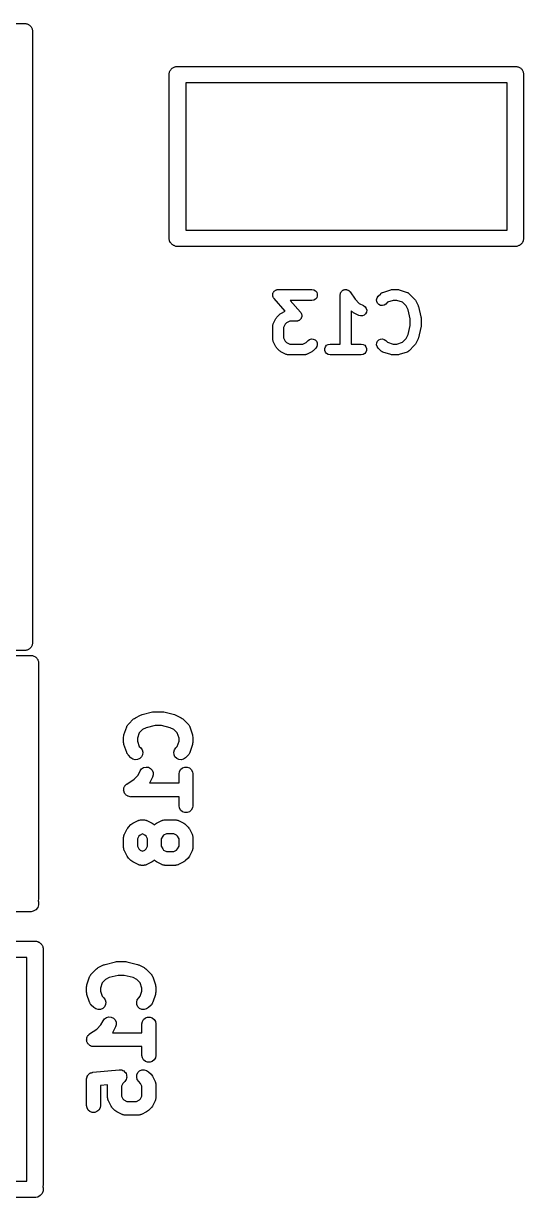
# Model space of a CAD drawing. Extents: x 85.7 to 123.3, y -104.5 to -55.
# Drawn here: x 115.63 to 120.22, y -104.04 to -93.27 of the extents above; entities that cross this region are included whole.
import ezdxf

# ---------------------------------------------------------------- set-up
doc = ezdxf.new("R2010")
doc.units = 0
doc.header["$MEASUREMENT"] = 0
doc.layers.add('BLACK', color=7, linetype='CONTINUOUS')

msp = doc.modelspace()

# ---------------------------------------------------------------- linework, layer by layer
at = {"layer": 'BLACK', "linetype": 'CONTINUOUS'}
for p, q in [((110.03, -93.2742), (115.644, -93.2742)), ((115.644, -93.2742), (115.65, -93.2742)), ((115.644, -93.2742), (115.644, -93.2742)), ((115.65, -93.2742), (115.656, -93.2764)), ((115.656, -93.2764), (115.663, -93.2776)), ((115.663, -93.2776), (115.669, -93.2809)), ((115.669, -93.2809), (115.675, -93.2832)), ((115.675, -93.2832), (115.68, -93.2875)), ((115.68, -93.2875), (115.686, -93.2908)), ((115.686, -93.2908), (115.69, -93.2959)), ((115.69, -93.2959), (115.695, -93.3002)), ((115.695, -93.3002), (115.699, -93.306)), ((115.699, -93.306), (115.703, -93.3111)), ((115.703, -93.3111), (115.705, -93.3173)), ((115.705, -93.3173), (115.709, -93.3231)), ((115.709, -93.3231), (115.71, -93.3297)), ((115.71, -93.3297), (115.712, -93.3359)), ((115.712, -93.3359), (115.712, -93.3426)), ((115.712, -93.3426), (115.712, -93.3426)), ((115.712, -93.3426), (115.712, -98.9557)), ((116.968, -93.7299), (116.97, -93.7236)), ((116.968, -93.7365), (116.968, -93.7299)), ((116.968, -95.2496), (116.968, -93.7365)), ((116.97, -93.7236), (116.971, -93.717)), ((116.971, -93.717), (116.974, -93.7113)), ((116.974, -93.7113), (116.977, -93.705)), ((116.977, -93.705), (116.981, -93.6999)), ((116.981, -93.6999), (116.984, -93.6941)), ((116.984, -93.6941), (116.989, -93.6898)), ((116.989, -93.6898), (116.994, -93.6847)), ((116.994, -93.6847), (116.999, -93.6814)), ((116.999, -93.6814), (117.005, -93.6771)), ((117.005, -93.6771), (117.011, -93.6748)), ((117.011, -93.6748), (117.017, -93.6715)), ((117.017, -93.6715), (117.023, -93.6704)), ((117.023, -93.6704), (117.029, -93.6681)), ((117.029, -93.6681), (117.036, -93.6681)), ((117.036, -93.6681), (117.036, -93.6681)), ((117.036, -93.6681), (120.149, -93.6681)), ((120.149, -93.6681), (120.156, -93.6681)), ((120.149, -93.6681), (120.149, -93.6681)), ((120.156, -93.6681), (120.162, -93.6704)), ((120.162, -93.6704), (120.169, -93.6715)), ((120.169, -93.6715), (120.174, -93.6748)), ((120.174, -93.6748), (120.181, -93.6771)), ((120.181, -93.6771), (120.186, -93.6814)), ((120.186, -93.6814), (120.192, -93.6847)), ((120.192, -93.6847), (120.196, -93.6898)), ((120.196, -93.6898), (120.201, -93.6941)), ((120.201, -93.6941), (120.204, -93.6999)), ((120.204, -93.6999), (120.209, -93.705)), ((120.209, -93.705), (120.211, -93.7113)), ((120.211, -93.7113), (120.214, -93.717)), ((120.214, -93.717), (120.215, -93.7236)), ((120.215, -93.7236), (120.218, -93.7299)), ((120.218, -93.7299), (120.218, -93.7365)), ((120.218, -93.7365), (120.218, -93.7365)), ((120.218, -93.7365), (120.218, -95.2496)), ((117.118, -93.8181), (117.118, -95.1681)), ((120.068, -93.8181), (117.118, -93.8181)), ((120.068, -95.1681), (120.068, -93.8181)), ((117.118, -95.1681), (120.068, -95.1681)), ((116.968, -95.2563), (116.968, -95.2496)), ((116.968, -95.2496), (116.968, -95.2496)), ((116.97, -95.2626), (116.968, -95.2563)), ((116.971, -95.2691), (116.97, -95.2626)), ((116.974, -95.2749), (116.971, -95.2691)), ((116.977, -95.2812), (116.974, -95.2749)), ((120.211, -95.2749), (120.209, -95.2812)), ((120.214, -95.2691), (120.211, -95.2749)), ((120.215, -95.2626), (120.214, -95.2691)), ((120.218, -95.2563), (120.215, -95.2626)), ((120.218, -95.2496), (120.218, -95.2496)), ((120.218, -95.2496), (120.218, -95.2563)), ((116.981, -95.2863), (116.977, -95.2812)), ((116.984, -95.292), (116.981, -95.2863)), ((116.989, -95.2963), (116.984, -95.292)), ((116.994, -95.3014), (116.989, -95.2963)), ((116.999, -95.3047), (116.994, -95.3014)), ((117.005, -95.309), (116.999, -95.3047)), ((117.011, -95.3113), (117.005, -95.309)), ((117.017, -95.3146), (117.011, -95.3113)), ((117.023, -95.3158), (117.017, -95.3146)), ((117.029, -95.3181), (117.023, -95.3158)), ((117.036, -95.3181), (117.029, -95.3181)), ((120.149, -95.3181), (117.036, -95.3181)), ((117.036, -95.3181), (117.036, -95.3181)), ((120.156, -95.3181), (120.149, -95.3181)), ((120.149, -95.3181), (120.149, -95.3181)), ((120.162, -95.3158), (120.156, -95.3181)), ((120.169, -95.3146), (120.162, -95.3158)), ((120.174, -95.3113), (120.169, -95.3146)), ((120.181, -95.309), (120.174, -95.3113)), ((120.186, -95.3047), (120.181, -95.309)), ((120.192, -95.3014), (120.186, -95.3047)), ((120.196, -95.2963), (120.192, -95.3014)), ((120.201, -95.292), (120.196, -95.2963)), ((120.204, -95.2863), (120.201, -95.292)), ((120.209, -95.2812), (120.204, -95.2863)), ((117.917, -95.7549), (117.919, -95.7513)), ((117.917, -95.7598), (117.917, -95.7549)), ((117.917, -95.7646), (117.917, -95.7598)), ((117.917, -95.7684), (117.917, -95.7646)), ((117.917, -95.7723), (117.917, -95.7684)), ((117.919, -95.7769), (117.917, -95.7723)), ((117.919, -95.7475), (117.922, -95.7432)), ((117.919, -95.7513), (117.919, -95.7475)), ((117.92, -95.7817), (117.919, -95.7769)), ((117.922, -95.785), (117.92, -95.7817)), ((117.922, -95.7432), (117.923, -95.7386)), ((117.923, -95.7886), (117.922, -95.785)), ((117.923, -95.7386), (117.926, -95.7356)), ((117.927, -95.7923), (117.923, -95.7886)), ((117.926, -95.7356), (117.928, -95.7322)), ((117.929, -95.7965), (117.927, -95.7923)), ((117.928, -95.7322), (117.931, -95.729)), ((118.031, -95.9134), (117.929, -95.7965)), ((117.931, -95.729), (117.935, -95.7253)), ((117.935, -95.7253), (117.938, -95.7234)), ((117.938, -95.7234), (117.941, -95.7208)), ((117.941, -95.7208), (117.945, -95.7191)), ((117.945, -95.7191), (117.95, -95.7166)), ((117.95, -95.7166), (117.953, -95.7159)), ((117.953, -95.7159), (117.957, -95.7145)), ((117.957, -95.7145), (117.962, -95.7144)), ((117.962, -95.7144), (117.967, -95.7136)), ((117.967, -95.7136), (118.276, -95.7136)), ((118.276, -95.8136), (118.077, -95.8136)), ((118.077, -95.8136), (118.171, -95.9211)), ((118.276, -95.7136), (118.293, -95.7166)), ((118.293, -95.8106), (118.276, -95.8136)), ((118.293, -95.7166), (118.308, -95.7253)), ((118.308, -95.8019), (118.293, -95.8106)), ((118.308, -95.7253), (118.32, -95.7386)), ((118.32, -95.7886), (118.308, -95.8019)), ((118.32, -95.7386), (118.325, -95.7549)), ((118.325, -95.7723), (118.32, -95.7886)), ((118.325, -95.7549), (118.325, -95.7723)), ((118.536, -95.7581), (118.538, -95.7524)), ((118.536, -95.7609), (118.536, -95.7581)), ((118.536, -95.7636), (118.536, -95.7609)), ((118.536, -96.2136), (118.536, -95.7636)), ((118.538, -95.7524), (118.539, -95.7465)), ((118.539, -95.7465), (118.54, -95.7441)), ((118.54, -95.7441), (118.541, -95.7414)), ((118.541, -95.7414), (118.544, -95.7366)), ((118.544, -95.7366), (118.547, -95.7315)), ((118.547, -95.7315), (118.55, -95.7297)), ((118.55, -95.7297), (118.551, -95.7274)), ((118.551, -95.7274), (118.556, -95.7241)), ((118.556, -95.7241), (118.561, -95.7203)), ((118.561, -95.7203), (118.563, -95.7193)), ((118.563, -95.7193), (118.566, -95.7178)), ((118.566, -95.7178), (118.571, -95.7164)), ((118.571, -95.7164), (118.577, -95.7143)), ((118.577, -95.7143), (118.58, -95.7143)), ((118.58, -95.7143), (118.583, -95.7137)), ((118.583, -95.7137), (118.588, -95.7143)), ((118.588, -95.7143), (118.594, -95.7143)), ((118.594, -95.7143), (118.597, -95.7153)), ((118.597, -95.7153), (118.6, -95.7156)), ((118.6, -95.7156), (118.605, -95.7182)), ((118.605, -95.7182), (118.611, -95.7203)), ((118.611, -95.7203), (118.613, -95.7221)), ((118.613, -95.7221), (118.615, -95.7233)), ((118.615, -95.7233), (118.62, -95.7276)), ((118.62, -95.7276), (118.624, -95.7315)), ((118.624, -95.7315), (118.625, -95.7338)), ((118.625, -95.7338), (118.627, -95.7359)), ((118.627, -95.7359), (118.672, -95.8032)), ((118.672, -95.8032), (118.711, -95.8415)), ((118.869, -95.8068), (118.874, -95.7901)), ((118.871, -95.8241), (118.869, -95.8068)), ((118.874, -95.7901), (118.884, -95.7759)), ((118.884, -95.7759), (118.908, -95.752)), ((118.908, -95.752), (118.91, -95.7504)), ((118.91, -95.7504), (118.912, -95.7482)), ((118.912, -95.7482), (118.917, -95.7454)), ((118.917, -95.7454), (118.922, -95.7421)), ((118.922, -95.7421), (118.925, -95.7413)), ((118.925, -95.7413), (118.927, -95.74)), ((118.927, -95.74), (118.999, -95.7162)), ((119.022, -95.8136), (118.97, -95.8311)), ((118.999, -95.7162), (119.006, -95.715)), ((119.006, -95.715), (119.014, -95.7136)), ((119.014, -95.7136), (119.062, -95.7136)), ((119.054, -95.8136), (119.022, -95.8136)), ((119.106, -95.8311), (119.054, -95.8136)), ((119.062, -95.7136), (119.07, -95.715)), ((119.07, -95.715), (119.078, -95.7162)), ((119.078, -95.7162), (119.149, -95.74)), ((119.149, -95.74), (119.152, -95.7413)), ((119.152, -95.7413), (119.155, -95.7421)), ((119.155, -95.7421), (119.159, -95.7454)), ((119.159, -95.7454), (119.164, -95.7482)), ((119.164, -95.7482), (119.166, -95.7504)), ((119.166, -95.7504), (119.169, -95.752)), ((119.169, -95.752), (119.216, -95.7997)), ((119.216, -95.7997), (119.221, -95.8062)), ((119.221, -95.8062), (119.226, -95.8127)), ((119.226, -95.8127), (119.25, -95.8603)), ((117.992, -95.9332), (118.031, -95.9134)), ((118.171, -95.9211), (118.174, -95.9253)), ((118.646, -95.918), (118.636, -95.9081)), ((118.636, -95.9081), (118.636, -96.2136)), ((118.652, -95.9226), (118.646, -95.918)), ((118.659, -95.9274), (118.652, -95.9226)), ((118.711, -95.8415), (118.751, -95.8617)), ((118.751, -95.8617), (118.765, -95.8721)), ((118.765, -95.8721), (118.775, -95.8866)), ((118.777, -95.9207), (118.769, -95.9362)), ((118.775, -95.8866), (118.779, -95.9035)), ((118.779, -95.9035), (118.777, -95.9207)), ((118.878, -95.8399), (118.871, -95.8241)), ((118.89, -95.8522), (118.878, -95.8399)), ((118.906, -95.8595), (118.89, -95.8522)), ((118.923, -95.861), (118.906, -95.8595)), ((118.94, -95.8565), (118.923, -95.861)), ((118.954, -95.8466), (118.94, -95.8565)), ((118.97, -95.8311), (118.954, -95.8466)), ((119.14, -95.8646), (119.106, -95.8311)), ((119.158, -95.9001), (119.14, -95.8646)), ((119.179, -95.984), (119.158, -95.9001)), ((119.25, -95.8603), (119.251, -95.8655)), ((119.251, -95.8655), (119.253, -95.8705)), ((119.253, -95.8705), (119.277, -95.9657)), ((117.92, -96.0322), (117.921, -96.0297)), ((117.921, -96.0297), (117.922, -96.0269)), ((117.922, -96.0269), (117.946, -95.9793)), ((117.946, -95.9793), (117.951, -95.9729)), ((117.951, -95.9729), (117.955, -95.9663)), ((117.955, -95.9663), (117.979, -95.9425)), ((117.979, -95.9425), (117.986, -95.9379)), ((117.986, -95.9379), (117.992, -95.9332)), ((118.044, -96.019), (118.032, -96.0313)), ((118.074, -96.0041), (118.044, -96.019)), ((118.133, -96.0041), (118.074, -96.0041)), ((118.138, -96.0032), (118.133, -96.0041)), ((118.143, -96.0031), (118.138, -96.0032)), ((118.147, -96.0017), (118.143, -96.0031)), ((118.15, -96.0011), (118.147, -96.0017)), ((118.155, -95.9986), (118.15, -96.0011)), ((118.159, -95.9968), (118.155, -95.9986)), ((118.162, -95.9943), (118.159, -95.9968)), ((118.166, -95.9924), (118.162, -95.9943)), ((118.169, -95.9886), (118.166, -95.9924)), ((118.172, -95.9854), (118.169, -95.9886)), ((118.174, -95.982), (118.172, -95.9854)), ((118.174, -95.9253), (118.177, -95.9291)), ((118.177, -95.9791), (118.174, -95.982)), ((118.177, -95.9291), (118.178, -95.9327)), ((118.178, -95.9745), (118.177, -95.9791)), ((118.178, -95.9327), (118.18, -95.936)), ((118.181, -95.9702), (118.178, -95.9745)), ((118.18, -95.936), (118.181, -95.9408)), ((118.181, -95.9408), (118.183, -95.9454)), ((118.183, -95.9627), (118.181, -95.9664)), ((118.181, -95.9664), (118.181, -95.9702)), ((118.183, -95.9454), (118.183, -95.9492)), ((118.183, -95.9492), (118.183, -95.953)), ((118.183, -95.953), (118.183, -95.9579)), ((118.183, -95.9579), (118.183, -95.9627)), ((118.706, -95.9512), (118.659, -95.9274)), ((118.723, -95.9561), (118.706, -95.9512)), ((118.74, -95.9551), (118.723, -95.9561)), ((118.756, -95.9482), (118.74, -95.9551)), ((118.769, -95.9362), (118.756, -95.9482)), ((119.179, -96.0431), (119.179, -95.984)), ((119.277, -95.9657), (119.278, -95.9719)), ((119.278, -95.9719), (119.279, -95.9779)), ((119.279, -95.9779), (119.279, -96.0493)), ((117.917, -96.0436), (117.919, -96.038)), ((117.917, -96.0465), (117.917, -96.0436)), ((117.917, -96.0493), (117.917, -96.0465)), ((117.917, -96.1684), (117.917, -96.0493)), ((117.919, -96.038), (117.92, -96.0322)), ((118.032, -96.0313), (118.017, -96.0611)), ((118.017, -96.0611), (118.017, -96.1565)), ((119.14, -96.1625), (119.158, -96.1271)), ((119.158, -96.1271), (119.179, -96.0431)), ((119.277, -96.0614), (119.253, -96.1567)), ((119.278, -96.0553), (119.277, -96.0614)), ((119.279, -96.0493), (119.278, -96.0553)), ((117.917, -96.1712), (117.917, -96.1684)), ((117.917, -96.1741), (117.917, -96.1712)), ((117.919, -96.1797), (117.917, -96.1741)), ((117.92, -96.1855), (117.919, -96.1797)), ((117.921, -96.188), (117.92, -96.1855)), ((117.922, -96.1907), (117.921, -96.188)), ((117.946, -96.2383), (117.922, -96.1907)), ((117.951, -96.2448), (117.946, -96.2383)), ((117.955, -96.2513), (117.951, -96.2448)), ((118.017, -96.1565), (118.032, -96.1864)), ((118.032, -96.1864), (118.044, -96.1987)), ((118.044, -96.1987), (118.074, -96.2136)), ((118.074, -96.2136), (118.193, -96.2136)), ((118.193, -96.2136), (118.223, -96.1987)), ((118.223, -96.1987), (118.241, -96.1806)), ((118.241, -96.1806), (118.255, -96.1707)), ((118.255, -96.1707), (118.272, -96.1662)), ((118.272, -96.1662), (118.289, -96.1677)), ((118.289, -96.1677), (118.305, -96.175)), ((118.305, -96.175), (118.317, -96.1873)), ((118.322, -96.2371), (118.312, -96.2513)), ((118.317, -96.1873), (118.325, -96.203)), ((118.326, -96.2203), (118.322, -96.2371)), ((118.325, -96.203), (118.326, -96.2203)), ((118.394, -96.2549), (118.4, -96.2386)), ((118.4, -96.2386), (118.411, -96.2253)), ((118.411, -96.2253), (118.426, -96.2166)), ((118.426, -96.2166), (118.443, -96.2136)), ((118.443, -96.2136), (118.536, -96.2136)), ((118.636, -96.2136), (118.729, -96.2136)), ((118.729, -96.2136), (118.746, -96.2166)), ((118.746, -96.2166), (118.761, -96.2253)), ((118.761, -96.2253), (118.772, -96.2386)), ((118.772, -96.2386), (118.778, -96.2549)), ((118.869, -96.2203), (118.871, -96.203)), ((118.874, -96.2371), (118.869, -96.2203)), ((118.871, -96.203), (118.878, -96.1873)), ((118.884, -96.2513), (118.874, -96.2371)), ((118.878, -96.1873), (118.89, -96.175)), ((118.89, -96.175), (118.906, -96.1677)), ((118.906, -96.1677), (118.923, -96.1662)), ((118.923, -96.1662), (118.94, -96.1707)), ((118.94, -96.1707), (118.954, -96.1806)), ((118.954, -96.1806), (118.97, -96.1961)), ((118.97, -96.1961), (119.022, -96.2136)), ((119.022, -96.2136), (119.054, -96.2136)), ((119.054, -96.2136), (119.106, -96.1961)), ((119.106, -96.1961), (119.14, -96.1625)), ((119.216, -96.2275), (119.169, -96.2751)), ((119.221, -96.221), (119.216, -96.2275)), ((119.226, -96.2145), (119.221, -96.221)), ((119.25, -96.1669), (119.226, -96.2145)), ((119.251, -96.1617), (119.25, -96.1669)), ((119.253, -96.1567), (119.251, -96.1617)), ((117.979, -96.2751), (117.955, -96.2513)), ((117.986, -96.2797), (117.979, -96.2751)), ((117.992, -96.2845), (117.986, -96.2797)), ((118.04, -96.3083), (117.992, -96.2845)), ((118.042, -96.3091), (118.04, -96.3083)), ((118.045, -96.3106), (118.042, -96.3091)), ((118.051, -96.3116), (118.045, -96.3106)), ((118.056, -96.3133), (118.051, -96.3116)), ((118.059, -96.3131), (118.056, -96.3133)), ((118.062, -96.3136), (118.059, -96.3131)), ((118.205, -96.3136), (118.062, -96.3136)), ((118.208, -96.3131), (118.205, -96.3136)), ((118.211, -96.3133), (118.208, -96.3131)), ((118.216, -96.3116), (118.211, -96.3133)), ((118.222, -96.3106), (118.216, -96.3116)), ((118.224, -96.3091), (118.222, -96.3106)), ((118.227, -96.3083), (118.224, -96.3091)), ((118.275, -96.2845), (118.227, -96.3083)), ((118.281, -96.2797), (118.275, -96.2845)), ((118.288, -96.2751), (118.281, -96.2797)), ((118.312, -96.2513), (118.288, -96.2751)), ((118.394, -96.2723), (118.394, -96.2549)), ((118.4, -96.2886), (118.394, -96.2723)), ((118.411, -96.3019), (118.4, -96.2886)), ((118.426, -96.3106), (118.411, -96.3019)), ((118.443, -96.3136), (118.426, -96.3106)), ((118.729, -96.3136), (118.443, -96.3136)), ((118.746, -96.3106), (118.729, -96.3136)), ((118.761, -96.3019), (118.746, -96.3106)), ((118.772, -96.2886), (118.761, -96.3019)), ((118.778, -96.2723), (118.772, -96.2886)), ((118.778, -96.2549), (118.778, -96.2723)), ((118.908, -96.2751), (118.884, -96.2513)), ((118.91, -96.2768), (118.908, -96.2751)), ((118.912, -96.2789), (118.91, -96.2768)), ((118.917, -96.2817), (118.912, -96.2789)), ((118.922, -96.2851), (118.917, -96.2817)), ((118.925, -96.2858), (118.922, -96.2851)), ((118.927, -96.2872), (118.925, -96.2858)), ((118.999, -96.311), (118.927, -96.2872)), ((119.006, -96.3122), (118.999, -96.311)), ((119.014, -96.3136), (119.006, -96.3122)), ((119.062, -96.3136), (119.014, -96.3136)), ((119.07, -96.3122), (119.062, -96.3136)), ((119.078, -96.311), (119.07, -96.3122)), ((119.149, -96.2872), (119.078, -96.311)), ((119.152, -96.2858), (119.149, -96.2872)), ((119.155, -96.2851), (119.152, -96.2858)), ((119.159, -96.2817), (119.155, -96.2851)), ((119.164, -96.2789), (119.159, -96.2817)), ((119.166, -96.2768), (119.164, -96.2789)), ((119.169, -96.2751), (119.166, -96.2768)), ((115.644, -99.0242), (110.03, -99.0242)), ((115.65, -99.0242), (115.644, -99.0242)), ((115.644, -99.0242), (115.644, -99.0242)), ((115.656, -99.0219), (115.65, -99.0242)), ((115.663, -99.0207), (115.656, -99.0219)), ((115.669, -99.0174), (115.663, -99.0207)), ((115.675, -99.0151), (115.669, -99.0174)), ((115.68, -99.0108), (115.675, -99.0151)), ((115.686, -99.0075), (115.68, -99.0108)), ((115.69, -99.0024), (115.686, -99.0075)), ((115.695, -98.9981), (115.69, -99.0024)), ((115.699, -98.9923), (115.695, -98.9981)), ((115.703, -98.9872), (115.699, -98.9923)), ((115.705, -98.981), (115.703, -98.9872)), ((115.709, -98.9752), (115.705, -98.981)), ((115.71, -98.9686), (115.709, -98.9752)), ((115.712, -98.9624), (115.71, -98.9686)), ((115.712, -98.9557), (115.712, -98.9557)), ((115.712, -98.9557), (115.712, -98.9624)), ((110.288, -99.0686), (115.701, -99.0686)), ((115.701, -99.0686), (115.708, -99.0686)), ((115.701, -99.0686), (115.701, -99.0686)), ((115.708, -99.0686), (115.714, -99.0709)), ((115.714, -99.0709), (115.72, -99.0721)), ((115.72, -99.0721), (115.726, -99.0754)), ((115.726, -99.0754), (115.733, -99.0777)), ((115.733, -99.0777), (115.738, -99.082)), ((115.738, -99.082), (115.743, -99.0853)), ((115.743, -99.0853), (115.748, -99.0904)), ((115.748, -99.0904), (115.753, -99.0947)), ((115.753, -99.0947), (115.756, -99.1005)), ((115.756, -99.1005), (115.76, -99.1056)), ((115.76, -99.1056), (115.763, -99.1118)), ((115.763, -99.1118), (115.766, -99.1176)), ((115.766, -99.1176), (115.767, -99.1242)), ((115.767, -99.1242), (115.769, -99.1304)), ((115.769, -99.1304), (115.769, -99.1371)), ((115.769, -99.1371), (115.769, -99.1371)), ((115.769, -99.1371), (115.769, -101.3)), ((116.592, -99.7002), (116.64, -99.6518)), ((116.64, -99.6518), (116.649, -99.646)), ((116.649, -99.646), (116.657, -99.6399)), ((116.657, -99.6399), (116.705, -99.6157)), ((116.705, -99.6157), (116.712, -99.6137)), ((116.712, -99.6137), (116.718, -99.6109)), ((116.718, -99.6109), (116.815, -99.5867)), ((116.815, -99.5867), (116.823, -99.5862)), ((116.823, -99.5862), (116.83, -99.5848)), ((116.83, -99.5848), (116.903, -99.5848)), ((116.903, -99.5848), (116.911, -99.5862)), ((116.911, -99.5862), (116.918, -99.5867)), ((116.918, -99.5867), (117.015, -99.6109)), ((117.015, -99.6109), (117.021, -99.6137)), ((117.021, -99.6137), (117.028, -99.6157)), ((117.028, -99.6157), (117.076, -99.6399)), ((117.076, -99.6399), (117.085, -99.646)), ((117.085, -99.646), (117.093, -99.6518)), ((117.093, -99.6518), (117.141, -99.7002)), ((116.551, -99.8076), (116.552, -99.7976)), ((116.552, -99.7976), (116.577, -99.725)), ((116.577, -99.725), (116.578, -99.7218)), ((116.578, -99.7218), (116.579, -99.7182)), ((116.579, -99.7182), (116.584, -99.7121)), ((116.584, -99.7121), (116.587, -99.7056)), ((116.587, -99.7056), (116.59, -99.7032)), ((116.59, -99.7032), (116.592, -99.7002)), ((116.692, -99.7794), (116.676, -99.8279)), ((116.723, -99.7489), (116.692, -99.7794)), ((116.756, -99.7324), (116.723, -99.7489)), ((116.838, -99.7118), (116.756, -99.7324)), ((116.895, -99.7118), (116.838, -99.7118)), ((116.977, -99.7324), (116.895, -99.7118)), ((117.01, -99.7489), (116.977, -99.7324)), ((117.041, -99.7794), (117.01, -99.7489)), ((117.057, -99.828), (117.041, -99.7794)), ((117.141, -99.7002), (117.143, -99.7032)), ((117.143, -99.7032), (117.146, -99.7056)), ((117.146, -99.7056), (117.15, -99.7121)), ((117.15, -99.7121), (117.154, -99.7182)), ((117.154, -99.7182), (117.155, -99.7218)), ((117.155, -99.7218), (117.157, -99.725)), ((117.157, -99.725), (117.181, -99.7976)), ((117.181, -99.7976), (117.182, -99.8076)), ((116.549, -99.8176), (116.551, -99.8076)), ((116.549, -99.866), (116.549, -99.8176)), ((116.551, -99.876), (116.549, -99.866)), ((116.552, -99.8861), (116.551, -99.876)), ((116.577, -99.9587), (116.552, -99.8861)), ((116.676, -99.8279), (116.676, -99.8557)), ((116.676, -99.8557), (116.692, -99.9043)), ((116.692, -99.9043), (116.706, -99.9179)), ((117.027, -99.9179), (117.041, -99.9043)), ((117.041, -99.9043), (117.057, -99.8557)), ((117.057, -99.8557), (117.057, -99.828)), ((117.181, -99.8861), (117.157, -99.9587)), ((117.182, -99.876), (117.181, -99.8861)), ((117.182, -99.8076), (117.184, -99.8176)), ((117.184, -99.866), (117.182, -99.876)), ((117.184, -99.8176), (117.184, -99.866)), ((116.578, -99.9619), (116.577, -99.9587)), ((116.579, -99.9654), (116.578, -99.9619)), ((116.584, -99.9715), (116.579, -99.9654)), ((116.587, -99.9781), (116.584, -99.9715)), ((116.59, -99.9805), (116.587, -99.9781)), ((116.592, -99.9835), (116.59, -99.9805)), ((116.616, -100.008), (116.592, -99.9835)), ((116.634, -100.02), (116.616, -100.008)), ((116.713, -99.9992), (116.697, -100.015)), ((116.706, -99.9179), (116.719, -99.936)), ((116.722, -99.9792), (116.713, -99.9992)), ((116.719, -99.936), (116.724, -99.9573)), ((116.724, -99.9573), (116.722, -99.9792)), ((117.009, -99.9573), (117.015, -99.936)), ((117.011, -99.9792), (117.009, -99.9573)), ((117.02, -99.9992), (117.011, -99.9792)), ((117.015, -99.936), (117.027, -99.9179)), ((117.036, -100.015), (117.02, -99.9992)), ((117.117, -100.008), (117.099, -100.02)), ((117.141, -99.9835), (117.117, -100.008)), ((117.143, -99.9805), (117.141, -99.9835)), ((117.146, -99.9781), (117.143, -99.9805)), ((117.15, -99.9715), (117.146, -99.9781)), ((117.154, -99.9654), (117.15, -99.9715)), ((117.155, -99.9619), (117.154, -99.9654)), ((117.157, -99.9587), (117.155, -99.9619)), ((116.655, -100.026), (116.634, -100.02)), ((116.677, -100.024), (116.655, -100.026)), ((116.697, -100.015), (116.677, -100.024)), ((116.701, -100.128), (116.714, -100.11)), ((116.714, -100.11), (116.732, -100.098)), ((116.732, -100.098), (116.754, -100.093)), ((116.754, -100.093), (116.776, -100.095)), ((116.776, -100.095), (116.796, -100.105)), ((116.796, -100.105), (116.811, -100.121)), ((116.811, -100.121), (116.82, -100.142)), ((117.056, -100.024), (117.036, -100.015)), ((117.078, -100.026), (117.056, -100.024)), ((117.061, -100.135), (117.072, -100.115)), ((117.072, -100.115), (117.089, -100.101)), ((117.099, -100.02), (117.078, -100.026)), ((117.089, -100.101), (117.11, -100.094)), ((117.11, -100.094), (117.132, -100.094)), ((117.132, -100.094), (117.152, -100.101)), ((117.152, -100.101), (117.169, -100.115)), ((117.169, -100.115), (117.18, -100.135)), ((116.577, -100.249), (116.645, -100.204)), ((116.645, -100.204), (116.681, -100.167)), ((116.681, -100.167), (116.701, -100.128)), ((116.815, -100.185), (116.79, -100.233)), ((116.821, -100.164), (116.815, -100.185)), ((116.82, -100.142), (116.821, -100.164)), ((117.057, -100.156), (117.061, -100.135)), ((117.057, -100.238), (117.057, -100.156)), ((117.18, -100.135), (117.184, -100.156)), ((117.184, -100.156), (117.184, -100.447)), ((116.549, -100.306), (116.55, -100.298)), ((116.55, -100.309), (116.549, -100.306)), ((116.55, -100.29), (116.551, -100.287)), ((116.55, -100.298), (116.55, -100.29)), ((116.55, -100.312), (116.55, -100.309)), ((116.553, -100.32), (116.55, -100.312)), ((116.551, -100.287), (116.552, -100.284)), ((116.552, -100.284), (116.555, -100.277)), ((116.554, -100.327), (116.553, -100.32)), ((116.556, -100.33), (116.554, -100.327)), ((116.555, -100.277), (116.558, -100.27)), ((116.558, -100.333), (116.556, -100.33)), ((116.558, -100.27), (116.56, -100.267)), ((116.562, -100.339), (116.558, -100.333)), ((116.56, -100.267), (116.561, -100.264)), ((116.561, -100.264), (116.567, -100.259)), ((116.567, -100.259), (116.572, -100.253)), ((116.572, -100.253), (116.575, -100.251)), ((116.575, -100.251), (116.577, -100.249)), ((116.79, -100.233), (116.787, -100.238)), ((116.787, -100.238), (117.057, -100.238)), ((116.567, -100.345), (116.562, -100.339)), ((116.57, -100.347), (116.567, -100.345)), ((116.572, -100.35), (116.57, -100.347)), ((116.578, -100.354), (116.572, -100.35)), ((116.584, -100.358), (116.578, -100.354)), ((116.588, -100.359), (116.584, -100.358)), ((116.591, -100.361), (116.588, -100.359)), ((116.598, -100.362), (116.591, -100.361)), ((116.606, -100.365), (116.598, -100.362)), ((116.609, -100.364), (116.606, -100.365)), ((116.613, -100.365), (116.609, -100.364)), ((117.057, -100.365), (116.613, -100.365)), ((117.057, -100.447), (117.057, -100.365)), ((117.061, -100.468), (117.057, -100.447)), ((117.072, -100.487), (117.061, -100.468)), ((117.089, -100.502), (117.072, -100.487)), ((117.11, -100.509), (117.089, -100.502)), ((117.132, -100.509), (117.11, -100.509)), ((117.152, -100.502), (117.132, -100.509)), ((117.169, -100.487), (117.152, -100.502)), ((117.18, -100.468), (117.169, -100.487)), ((117.184, -100.447), (117.18, -100.468)), ((116.556, -100.708), (116.58, -100.66)), ((116.58, -100.66), (116.586, -100.652)), ((116.586, -100.652), (116.592, -100.644)), ((116.592, -100.644), (116.616, -100.619)), ((116.616, -100.619), (116.624, -100.614)), ((116.624, -100.614), (116.633, -100.608)), ((116.633, -100.608), (116.681, -100.583)), ((116.681, -100.583), (116.684, -100.582)), ((116.684, -100.582), (116.688, -100.58)), ((116.688, -100.58), (116.695, -100.579)), ((116.695, -100.579), (116.702, -100.577)), ((116.702, -100.577), (116.706, -100.577)), ((116.706, -100.577), (116.709, -100.577)), ((116.709, -100.577), (116.734, -100.577)), ((116.734, -100.577), (116.737, -100.577)), ((116.737, -100.577), (116.741, -100.577)), ((116.741, -100.577), (116.748, -100.579)), ((116.748, -100.579), (116.755, -100.58)), ((116.755, -100.58), (116.758, -100.582)), ((116.758, -100.582), (116.762, -100.583)), ((116.762, -100.583), (116.81, -100.608)), ((116.81, -100.608), (116.819, -100.614)), ((116.819, -100.614), (116.827, -100.619)), ((116.827, -100.619), (116.83, -100.623)), ((116.83, -100.623), (116.834, -100.619)), ((116.834, -100.619), (116.842, -100.614)), ((116.842, -100.614), (116.85, -100.608)), ((116.85, -100.608), (116.899, -100.583)), ((116.899, -100.583), (116.902, -100.582)), ((116.902, -100.582), (116.905, -100.58)), ((116.905, -100.58), (116.913, -100.579)), ((116.913, -100.579), (116.92, -100.577)), ((116.92, -100.577), (116.923, -100.577)), ((116.923, -100.577), (116.927, -100.577)), ((116.927, -100.577), (117.024, -100.577)), ((117.024, -100.577), (117.027, -100.577)), ((117.027, -100.577), (117.031, -100.577)), ((117.031, -100.577), (117.038, -100.579)), ((117.038, -100.579), (117.046, -100.58)), ((117.046, -100.58), (117.049, -100.582)), ((117.049, -100.582), (117.052, -100.583)), ((117.052, -100.583), (117.101, -100.608)), ((117.101, -100.608), (117.109, -100.614)), ((117.109, -100.614), (117.117, -100.619)), ((117.117, -100.619), (117.141, -100.644)), ((117.141, -100.644), (117.147, -100.652)), ((117.147, -100.652), (117.153, -100.66)), ((117.153, -100.66), (117.177, -100.708)), ((116.549, -100.737), (116.55, -100.733)), ((116.549, -100.834), (116.549, -100.737)), ((116.55, -100.73), (116.552, -100.722)), ((116.55, -100.733), (116.55, -100.73)), ((116.552, -100.722), (116.553, -100.715)), ((116.553, -100.715), (116.555, -100.712)), ((116.555, -100.712), (116.556, -100.708)), ((116.689, -100.726), (116.676, -100.752)), ((116.676, -100.752), (116.676, -100.819)), ((116.699, -100.717), (116.689, -100.726)), ((116.721, -100.705), (116.699, -100.717)), ((116.744, -100.716), (116.721, -100.705)), ((116.754, -100.726), (116.744, -100.716)), ((116.767, -100.752), (116.754, -100.726)), ((116.767, -100.819), (116.767, -100.752)), ((116.907, -100.726), (116.894, -100.752)), ((116.894, -100.752), (116.894, -100.819)), ((116.916, -100.717), (116.907, -100.726)), ((116.942, -100.704), (116.916, -100.717)), ((117.009, -100.704), (116.942, -100.704)), ((117.035, -100.716), (117.009, -100.704)), ((117.044, -100.726), (117.035, -100.716)), ((117.057, -100.752), (117.044, -100.726)), ((117.057, -100.819), (117.057, -100.752)), ((117.177, -100.708), (117.178, -100.712)), ((117.178, -100.712), (117.18, -100.715)), ((117.18, -100.715), (117.182, -100.722)), ((117.182, -100.722), (117.184, -100.73)), ((117.184, -100.73), (117.183, -100.733)), ((117.183, -100.733), (117.184, -100.737)), ((117.184, -100.737), (117.184, -100.834)), ((116.55, -100.837), (116.549, -100.834)), ((116.55, -100.841), (116.55, -100.837)), ((116.552, -100.848), (116.55, -100.841)), ((116.553, -100.855), (116.552, -100.848)), ((116.555, -100.859), (116.553, -100.855)), ((116.556, -100.862), (116.555, -100.859)), ((116.58, -100.91), (116.556, -100.862)), ((116.676, -100.819), (116.689, -100.844)), ((116.689, -100.844), (116.699, -100.854)), ((116.699, -100.854), (116.721, -100.865)), ((116.721, -100.865), (116.744, -100.854)), ((116.744, -100.854), (116.754, -100.844)), ((116.754, -100.844), (116.767, -100.819)), ((116.894, -100.819), (116.907, -100.844)), ((116.907, -100.844), (116.916, -100.854)), ((116.916, -100.854), (116.942, -100.867)), ((116.942, -100.867), (117.009, -100.867)), ((117.009, -100.867), (117.035, -100.854)), ((117.035, -100.854), (117.044, -100.844)), ((117.044, -100.844), (117.057, -100.819)), ((117.177, -100.862), (117.153, -100.91)), ((117.178, -100.859), (117.177, -100.862)), ((117.18, -100.855), (117.178, -100.859)), ((117.182, -100.848), (117.18, -100.855)), ((117.184, -100.841), (117.182, -100.848)), ((117.184, -100.834), (117.183, -100.837)), ((117.183, -100.837), (117.184, -100.841)), ((116.586, -100.919), (116.58, -100.91)), ((116.592, -100.927), (116.586, -100.919)), ((116.616, -100.951), (116.592, -100.927)), ((116.624, -100.957), (116.616, -100.951)), ((116.633, -100.963), (116.624, -100.957)), ((116.681, -100.987), (116.633, -100.963)), ((116.81, -100.963), (116.762, -100.987)), ((116.819, -100.957), (116.81, -100.963)), ((116.827, -100.951), (116.819, -100.957)), ((116.83, -100.948), (116.827, -100.951)), ((116.834, -100.951), (116.83, -100.948)), ((116.842, -100.957), (116.834, -100.951)), ((116.85, -100.963), (116.842, -100.957)), ((116.899, -100.987), (116.85, -100.963)), ((117.101, -100.963), (117.052, -100.987)), ((117.109, -100.957), (117.101, -100.963)), ((117.117, -100.951), (117.109, -100.957)), ((117.141, -100.927), (117.117, -100.951)), ((117.147, -100.919), (117.141, -100.927)), ((117.153, -100.91), (117.147, -100.919)), ((116.684, -100.988), (116.681, -100.987)), ((116.688, -100.99), (116.684, -100.988)), ((116.695, -100.991), (116.688, -100.99)), ((116.702, -100.993), (116.695, -100.991)), ((116.706, -100.993), (116.702, -100.993)), ((116.709, -100.994), (116.706, -100.993)), ((116.734, -100.994), (116.709, -100.994)), ((116.737, -100.993), (116.734, -100.994)), ((116.741, -100.993), (116.737, -100.993)), ((116.748, -100.991), (116.741, -100.993)), ((116.755, -100.99), (116.748, -100.991)), ((116.758, -100.988), (116.755, -100.99)), ((116.762, -100.987), (116.758, -100.988)), ((116.902, -100.988), (116.899, -100.987)), ((116.905, -100.99), (116.902, -100.988)), ((116.913, -100.991), (116.905, -100.99)), ((116.92, -100.993), (116.913, -100.991)), ((116.923, -100.993), (116.92, -100.993)), ((116.927, -100.994), (116.923, -100.993)), ((117.024, -100.994), (116.927, -100.994)), ((117.027, -100.993), (117.024, -100.994)), ((117.031, -100.993), (117.027, -100.993)), ((117.038, -100.991), (117.031, -100.993)), ((117.046, -100.99), (117.038, -100.991)), ((117.049, -100.988), (117.046, -100.99)), ((117.052, -100.987), (117.049, -100.988)), ((115.769, -101.3), (115.766, -101.32)), ((115.743, -101.402), (115.72, -101.415)), ((115.76, -101.382), (115.743, -101.402)), ((115.769, -101.357), (115.76, -101.382)), ((115.766, -101.32), (115.766, -101.32)), ((115.766, -101.32), (115.769, -101.33)), ((115.769, -101.33), (115.769, -101.357)), ((115.701, -101.419), (110.288, -101.419)), ((115.72, -101.415), (115.701, -101.419)), ((110.329, -101.69), (115.742, -101.69)), ((115.742, -101.69), (115.748, -101.69)), ((115.742, -101.69), (115.742, -101.69)), ((115.748, -101.69), (115.755, -101.692)), ((115.755, -101.692), (115.761, -101.693)), ((115.761, -101.693), (115.767, -101.697)), ((115.767, -101.697), (115.773, -101.699)), ((115.773, -101.699), (115.778, -101.703)), ((115.778, -101.703), (115.784, -101.707)), ((115.784, -101.707), (115.788, -101.712)), ((115.788, -101.712), (115.793, -101.716)), ((115.793, -101.716), (115.797, -101.722)), ((115.797, -101.722), (115.801, -101.727)), ((115.801, -101.727), (115.803, -101.733)), ((115.803, -101.733), (115.807, -101.739)), ((115.66, -101.84), (110.41, -101.84)), ((115.66, -103.89), (115.66, -101.84)), ((115.807, -101.739), (115.808, -101.745)), ((115.808, -101.745), (115.81, -101.752)), ((115.81, -101.752), (115.81, -101.758)), ((115.81, -101.758), (115.81, -101.758)), ((115.81, -101.758), (115.81, -103.921)), ((116.252, -101.991), (116.3, -101.943)), ((116.3, -101.943), (116.308, -101.937)), ((116.308, -101.937), (116.316, -101.931)), ((116.316, -101.931), (116.365, -101.907)), ((116.365, -101.907), (116.371, -101.905)), ((116.371, -101.905), (116.378, -101.902)), ((116.378, -101.902), (116.475, -101.878)), ((116.475, -101.878), (116.482, -101.877)), ((116.482, -101.877), (116.49, -101.876)), ((116.49, -101.876), (116.563, -101.876)), ((116.563, -101.876), (116.57, -101.877)), ((116.57, -101.877), (116.578, -101.878)), ((116.578, -101.878), (116.675, -101.902)), ((116.675, -101.902), (116.681, -101.905)), ((116.681, -101.905), (116.688, -101.907)), ((116.688, -101.907), (116.736, -101.931)), ((116.736, -101.931), (116.744, -101.937)), ((116.744, -101.937), (116.753, -101.943)), ((116.753, -101.943), (116.801, -101.991)), ((116.212, -102.089), (116.236, -102.016)), ((116.236, -102.016), (116.238, -102.013)), ((116.238, -102.013), (116.239, -102.009)), ((116.239, -102.009), (116.243, -102.003)), ((116.243, -102.003), (116.247, -101.997)), ((116.247, -101.997), (116.249, -101.994)), ((116.249, -101.994), (116.252, -101.991)), ((116.382, -102.04), (116.352, -102.07)), ((116.415, -102.023), (116.382, -102.04)), ((116.498, -102.003), (116.415, -102.023)), ((116.555, -102.003), (116.498, -102.003)), ((116.637, -102.023), (116.555, -102.003)), ((116.67, -102.04), (116.637, -102.023)), ((116.701, -102.07), (116.67, -102.04)), ((116.801, -101.991), (116.803, -101.994)), ((116.803, -101.994), (116.806, -101.997)), ((116.806, -101.997), (116.809, -102.003)), ((116.809, -102.003), (116.814, -102.009)), ((116.814, -102.009), (116.815, -102.013)), ((116.815, -102.013), (116.816, -102.016)), ((116.816, -102.016), (116.84, -102.089)), ((116.209, -102.109), (116.211, -102.099)), ((116.209, -102.157), (116.209, -102.109)), ((116.211, -102.167), (116.209, -102.157)), ((116.211, -102.099), (116.212, -102.089)), ((116.212, -102.177), (116.211, -102.167)), ((116.352, -102.07), (116.336, -102.119)), ((116.336, -102.119), (116.336, -102.147)), ((116.336, -102.147), (116.352, -102.195)), ((116.717, -102.119), (116.701, -102.07)), ((116.701, -102.195), (116.717, -102.147)), ((116.717, -102.147), (116.717, -102.119)), ((116.84, -102.089), (116.842, -102.099)), ((116.842, -102.167), (116.84, -102.177)), ((116.842, -102.099), (116.844, -102.109)), ((116.844, -102.157), (116.842, -102.167)), ((116.844, -102.109), (116.844, -102.157)), ((116.236, -102.25), (116.212, -102.177)), ((116.238, -102.253), (116.236, -102.25)), ((116.239, -102.257), (116.238, -102.253)), ((116.243, -102.263), (116.239, -102.257)), ((116.247, -102.269), (116.243, -102.263)), ((116.249, -102.272), (116.247, -102.269)), ((116.252, -102.275), (116.249, -102.272)), ((116.276, -102.299), (116.252, -102.275)), ((116.352, -102.195), (116.366, -102.209)), ((116.366, -102.209), (116.378, -102.227)), ((116.382, -102.27), (116.373, -102.29)), ((116.378, -102.227), (116.384, -102.248)), ((116.384, -102.248), (116.382, -102.27)), ((116.669, -102.248), (116.674, -102.227)), ((116.671, -102.27), (116.669, -102.248)), ((116.68, -102.29), (116.671, -102.27)), ((116.674, -102.227), (116.687, -102.209)), ((116.687, -102.209), (116.701, -102.195)), ((116.801, -102.275), (116.777, -102.299)), ((116.803, -102.272), (116.801, -102.275)), ((116.806, -102.269), (116.803, -102.272)), ((116.809, -102.263), (116.806, -102.269)), ((116.814, -102.257), (116.809, -102.263)), ((116.815, -102.253), (116.814, -102.257)), ((116.816, -102.25), (116.815, -102.253)), ((116.84, -102.177), (116.816, -102.25)), ((116.294, -102.311), (116.276, -102.299)), ((116.315, -102.317), (116.294, -102.311)), ((116.337, -102.315), (116.315, -102.317)), ((116.357, -102.306), (116.337, -102.315)), ((116.373, -102.29), (116.357, -102.306)), ((116.695, -102.306), (116.68, -102.29)), ((116.715, -102.315), (116.695, -102.306)), ((116.737, -102.317), (116.715, -102.315)), ((116.759, -102.311), (116.737, -102.317)), ((116.777, -102.299), (116.759, -102.311)), ((116.304, -102.495), (116.341, -102.458)), ((116.341, -102.458), (116.361, -102.419)), ((116.361, -102.419), (116.374, -102.401)), ((116.374, -102.401), (116.392, -102.389)), ((116.392, -102.389), (116.414, -102.384)), ((116.414, -102.384), (116.435, -102.387)), ((116.435, -102.387), (116.455, -102.396)), ((116.474, -102.476), (116.45, -102.524)), ((116.455, -102.396), (116.47, -102.412)), ((116.47, -102.412), (116.479, -102.433)), ((116.48, -102.455), (116.474, -102.476)), ((116.479, -102.433), (116.48, -102.455)), ((116.717, -102.447), (116.721, -102.426)), ((116.717, -102.529), (116.717, -102.447)), ((116.721, -102.426), (116.732, -102.407)), ((116.732, -102.407), (116.748, -102.392)), ((116.748, -102.392), (116.769, -102.385)), ((116.769, -102.385), (116.791, -102.385)), ((116.791, -102.385), (116.812, -102.392)), ((116.812, -102.392), (116.829, -102.407)), ((116.829, -102.407), (116.84, -102.426)), ((116.84, -102.426), (116.844, -102.447)), ((116.844, -102.447), (116.844, -102.738)), ((116.209, -102.597), (116.21, -102.589)), ((116.21, -102.6), (116.209, -102.597)), ((116.21, -102.582), (116.211, -102.578)), ((116.21, -102.589), (116.21, -102.582)), ((116.211, -102.575), (116.215, -102.568)), ((116.211, -102.578), (116.211, -102.575)), ((116.215, -102.568), (116.217, -102.561)), ((116.217, -102.561), (116.22, -102.558)), ((116.22, -102.558), (116.221, -102.555)), ((116.221, -102.555), (116.227, -102.55)), ((116.227, -102.55), (116.231, -102.544)), ((116.231, -102.544), (116.234, -102.542)), ((116.234, -102.542), (116.237, -102.54)), ((116.237, -102.54), (116.304, -102.495)), ((116.45, -102.524), (116.446, -102.529)), ((116.446, -102.529), (116.717, -102.529)), ((116.21, -102.604), (116.21, -102.6)), ((116.212, -102.611), (116.21, -102.604)), ((116.214, -102.618), (116.212, -102.611)), ((116.216, -102.621), (116.214, -102.618)), ((116.217, -102.624), (116.216, -102.621)), ((116.222, -102.63), (116.217, -102.624)), ((116.226, -102.636), (116.222, -102.63)), ((116.229, -102.638), (116.226, -102.636)), ((116.231, -102.641), (116.229, -102.638)), ((116.238, -102.645), (116.231, -102.641)), ((116.244, -102.649), (116.238, -102.645)), ((116.247, -102.65), (116.244, -102.649)), ((116.251, -102.652), (116.247, -102.65)), ((116.258, -102.654), (116.251, -102.652)), ((116.265, -102.656), (116.258, -102.654)), ((116.269, -102.655), (116.265, -102.656)), ((116.272, -102.656), (116.269, -102.655)), ((116.717, -102.656), (116.272, -102.656)), ((116.717, -102.738), (116.717, -102.656)), ((116.721, -102.759), (116.717, -102.738)), ((116.732, -102.778), (116.721, -102.759)), ((116.748, -102.793), (116.732, -102.778)), ((116.769, -102.8), (116.748, -102.793)), ((116.791, -102.8), (116.769, -102.8)), ((116.812, -102.793), (116.791, -102.8)), ((116.829, -102.778), (116.812, -102.793)), ((116.84, -102.759), (116.829, -102.778)), ((116.844, -102.738), (116.84, -102.759)), ((116.219, -102.922), (116.224, -102.915)), ((116.224, -102.915), (116.225, -102.913)), ((116.225, -102.913), (116.227, -102.911)), ((116.227, -102.911), (116.234, -102.906)), ((116.234, -102.906), (116.24, -102.9)), ((116.24, -102.9), (116.243, -102.9)), ((116.243, -102.9), (116.245, -102.898)), ((116.245, -102.898), (116.253, -102.896)), ((116.253, -102.896), (116.261, -102.893)), ((116.261, -102.893), (116.264, -102.893)), ((116.264, -102.893), (116.266, -102.892)), ((116.266, -102.892), (116.508, -102.868)), ((116.508, -102.868), (116.508, -102.868)), ((116.508, -102.868), (116.509, -102.868)), ((116.509, -102.868), (116.519, -102.869)), ((116.519, -102.869), (116.53, -102.87)), ((116.53, -102.87), (116.53, -102.87)), ((116.53, -102.87), (116.531, -102.87)), ((116.531, -102.87), (116.54, -102.874)), ((116.54, -102.874), (116.55, -102.879)), ((116.55, -102.879), (116.55, -102.879)), ((116.55, -102.879), (116.551, -102.879)), ((116.551, -102.879), (116.558, -102.887)), ((116.558, -102.887), (116.566, -102.894)), ((116.566, -102.894), (116.566, -102.894)), ((116.566, -102.894), (116.566, -102.895)), ((116.566, -102.895), (116.571, -102.904)), ((116.571, -102.904), (116.575, -102.914)), ((116.575, -102.914), (116.575, -102.914)), ((116.575, -102.914), (116.575, -102.915)), ((116.575, -102.915), (116.576, -102.925)), ((116.669, -102.937), (116.671, -102.915)), ((116.671, -102.915), (116.68, -102.895)), ((116.68, -102.895), (116.695, -102.879)), ((116.695, -102.879), (116.715, -102.87)), ((116.715, -102.87), (116.737, -102.868)), ((116.737, -102.868), (116.759, -102.874)), ((116.759, -102.874), (116.777, -102.886)), ((116.777, -102.886), (116.801, -102.91)), ((116.801, -102.91), (116.807, -102.919)), ((116.807, -102.919), (116.813, -102.927)), ((116.209, -102.951), (116.211, -102.942)), ((116.209, -102.953), (116.209, -102.951)), ((116.209, -102.955), (116.209, -102.953)), ((116.209, -103.197), (116.209, -102.955)), ((116.211, -102.942), (116.213, -102.934)), ((116.213, -102.934), (116.214, -102.932)), ((116.214, -102.929), (116.219, -102.922)), ((116.214, -102.932), (116.214, -102.929)), ((116.402, -103.006), (116.336, -103.013)), ((116.336, -103.013), (116.336, -103.197)), ((116.402, -103.125), (116.402, -103.006)), ((116.542, -102.993), (116.529, -103.019)), ((116.529, -103.019), (116.529, -103.11)), ((116.559, -102.976), (116.542, -102.993)), ((116.56, -102.976), (116.559, -102.976)), ((116.559, -102.976), (116.559, -102.976)), ((116.566, -102.967), (116.56, -102.976)), ((116.572, -102.958), (116.566, -102.967)), ((116.575, -102.947), (116.572, -102.957)), ((116.572, -102.957), (116.572, -102.958)), ((116.572, -102.958), (116.572, -102.958)), ((116.577, -102.937), (116.575, -102.947)), ((116.576, -102.925), (116.577, -102.936)), ((116.577, -102.936), (116.577, -102.936)), ((116.577, -102.936), (116.577, -102.937)), ((116.674, -102.958), (116.669, -102.937)), ((116.687, -102.976), (116.674, -102.958)), ((116.704, -102.993), (116.687, -102.976)), ((116.717, -103.019), (116.704, -102.993)), ((116.717, -103.11), (116.717, -103.019)), ((116.813, -102.927), (116.837, -102.975)), ((116.837, -102.975), (116.838, -102.979)), ((116.838, -102.979), (116.84, -102.982)), ((116.84, -102.982), (116.841, -102.989)), ((116.841, -102.989), (116.843, -102.997)), ((116.843, -102.997), (116.843, -103)), ((116.843, -103), (116.844, -103.004)), ((116.844, -103.004), (116.844, -103.125)), ((116.403, -103.128), (116.402, -103.125)), ((116.403, -103.132), (116.403, -103.128)), ((116.405, -103.139), (116.403, -103.132)), ((116.529, -103.11), (116.542, -103.135)), ((116.542, -103.135), (116.552, -103.145)), ((116.694, -103.145), (116.704, -103.135)), ((116.704, -103.135), (116.717, -103.11)), ((116.843, -103.132), (116.841, -103.139)), ((116.844, -103.125), (116.843, -103.128)), ((116.843, -103.128), (116.843, -103.132)), ((116.213, -103.219), (116.209, -103.197)), ((116.224, -103.238), (116.213, -103.219)), ((116.24, -103.252), (116.224, -103.238)), ((116.321, -103.238), (116.304, -103.252)), ((116.332, -103.219), (116.321, -103.238)), ((116.336, -103.197), (116.332, -103.219)), ((116.406, -103.146), (116.405, -103.139)), ((116.408, -103.15), (116.406, -103.146)), ((116.409, -103.153), (116.408, -103.15)), ((116.433, -103.202), (116.409, -103.153)), ((116.439, -103.21), (116.433, -103.202)), ((116.445, -103.218), (116.439, -103.21)), ((116.469, -103.242), (116.445, -103.218)), ((116.478, -103.248), (116.469, -103.242)), ((116.552, -103.145), (116.578, -103.158)), ((116.578, -103.158), (116.668, -103.158)), ((116.668, -103.158), (116.694, -103.145)), ((116.777, -103.242), (116.768, -103.248)), ((116.801, -103.218), (116.777, -103.242)), ((116.807, -103.21), (116.801, -103.218)), ((116.813, -103.202), (116.807, -103.21)), ((116.837, -103.153), (116.813, -103.202)), ((116.838, -103.15), (116.837, -103.153)), ((116.84, -103.146), (116.838, -103.15)), ((116.841, -103.139), (116.84, -103.146)), ((116.261, -103.26), (116.24, -103.252)), ((116.283, -103.26), (116.261, -103.26)), ((116.304, -103.252), (116.283, -103.26)), ((116.486, -103.254), (116.478, -103.248)), ((116.534, -103.278), (116.486, -103.254)), ((116.538, -103.279), (116.534, -103.278)), ((116.541, -103.281), (116.538, -103.279)), ((116.548, -103.282), (116.541, -103.281)), ((116.555, -103.285), (116.548, -103.282)), ((116.559, -103.284), (116.555, -103.285)), ((116.563, -103.285), (116.559, -103.284)), ((116.683, -103.285), (116.563, -103.285)), ((116.687, -103.284), (116.683, -103.285)), ((116.691, -103.285), (116.687, -103.284)), ((116.698, -103.282), (116.691, -103.285)), ((116.705, -103.281), (116.698, -103.282)), ((116.708, -103.279), (116.705, -103.281)), ((116.712, -103.278), (116.708, -103.279)), ((116.76, -103.254), (116.712, -103.278)), ((116.768, -103.248), (116.76, -103.254)), ((110.41, -103.89), (115.66, -103.89)), ((115.81, -103.978), (115.801, -104.003)), ((115.807, -103.941), (115.806, -103.941)), ((115.806, -103.941), (115.81, -103.952)), ((115.81, -103.921), (115.807, -103.941)), ((115.81, -103.952), (115.81, -103.978)), ((115.742, -104.04), (110.329, -104.04)), ((115.761, -104.036), (115.742, -104.04)), ((115.784, -104.023), (115.761, -104.036)), ((115.801, -104.003), (115.784, -104.023))]:
    msp.add_line(p, q, dxfattribs=at)

doc.saveas('drawing.dxf')
